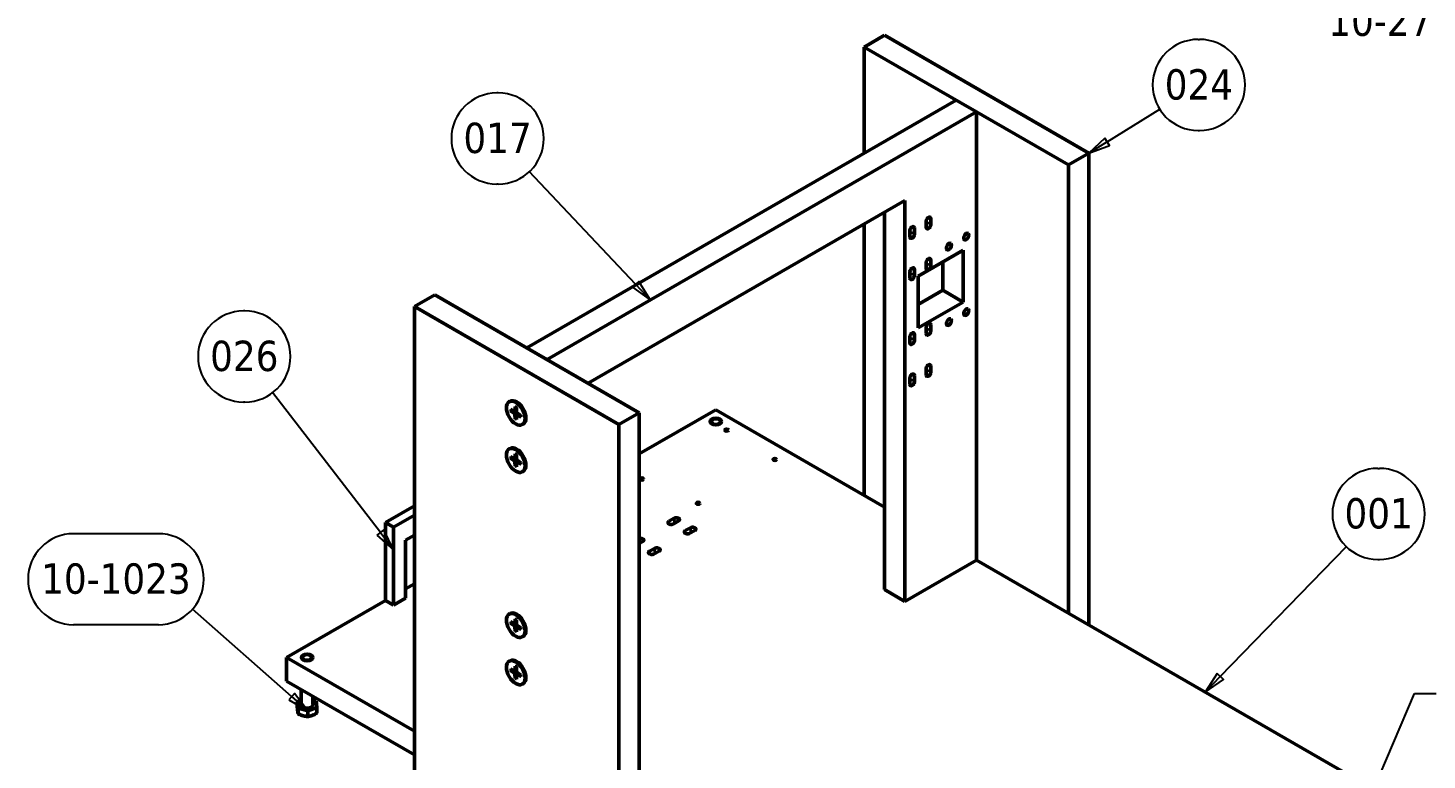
# Model space of a CAD drawing. Header units: millimetres. Extents: x -1407 to 2520, y 0 to 1782.
# Drawn here: x 916 to 1884, y 495 to 1002 of the extents above; entities that cross this region are included whole.
import ezdxf

# ---------------------------------------------------------------- set-up
doc = ezdxf.new("R2010")
doc.units = ezdxf.units.MM
doc.header["$LTSCALE"] = 6
for name, color, linetype, lineweight in [('Symbol (ISO)', 7, 'Continuous', 25), ('Visible (ISO)', 7, 'Continuous', 50), ('Visible Narrow (ISO)', 7, 'Continuous', 35)]:
    doc.layers.add(name, color=color, linetype=linetype, lineweight=lineweight)
doc.styles.add('Note Text (ISO)', font='tahoma.ttf')
doc.dimstyles.new('Default - Method 1b (ISO)$7', dxfattribs={"dimscale": 6, "dimtxt": 3.5, "dimasz": 2.5, "dimexe": 3.175, "dimexo": 0, "dimgap": 0.762, "dimtad": 1, "dimtoh": 1, "dimrnd": 1e-08, "dimtxsty": 'Note Text (ISO)', "dimcen": 0.09, "dimdle": 10, "dimclrd": 256, "dimclre": 256, "dimclrt": 256, "dimazin": 2, "dimtfac": 1, "dimtmove": 0, "dimatfit": 3, "dimfxl": 1, "dimtolj": 1, "dimlwd": -1, "dimlwe": -1, "dimarcsym": 0})

# ---------------------------------------------------------------- blocks, each defined once
blk = doc.blocks.new('Balloon1')
at = {"layer": 'Symbol (ISO)'}
for p, q in [((308.34, 116.22), (308.5, 116.22)), ((290.16, 92.21), (304.7, 107.21)), ((308.34, 105.72), (308.5, 105.72)), ((289.8, 92.55), (288.42, 90.41)), ((290.16, 92.21), (288.42, 90.41)), ((290.52, 91.86), (289.8, 92.55)), ((288.42, 90.41), (290.52, 91.86))]:
    blk.add_line(p, q, dxfattribs=at)
at = {"layer": 'Symbol (ISO)', "flags": 128}
blk.add_lwpolyline([(289.8, 92.55), (288.42, 90.41), (290.52, 91.86), (289.8, 92.55)], dxfattribs=at)
at = {"layer": 'Symbol (ISO)'}
for centre, start, end in [((308.34, 110.97), 90, 270), ((308.5, 110.97), 270, 90)]:
    blk.add_arc(centre, 5.25, start, end, dxfattribs=at)
blk.add_solid([(289.8, 92.55), (288.42, 90.41), (290.52, 91.86), (289.8, 92.55)], dxfattribs=at)
at = {"layer": 'Symbol (ISO)', "insert": (308.42, 111.01), "char_height": 3.5, "attachment_point": 5, "style": 'Note Text (ISO)'}
blk.add_mtext('001', dxfattribs=at)
blk = doc.blocks.new('Balloon2')
at = {"layer": 'Symbol (ISO)'}
for p, q in [((206.9, 159.53), (206.74, 159.53)), ((222.73, 137.46), (210.48, 150.47)), ((206.9, 149.03), (206.74, 149.03)), ((223.09, 137.8), (222.36, 137.11)), ((222.73, 137.46), (224.44, 135.64)), ((224.44, 135.64), (223.09, 137.8)), ((222.36, 137.11), (224.44, 135.64))]:
    blk.add_line(p, q, dxfattribs=at)
at = {"layer": 'Symbol (ISO)', "flags": 128}
blk.add_lwpolyline([(222.36, 137.11), (224.44, 135.64), (223.09, 137.8), (222.36, 137.11)], dxfattribs=at)
at = {"layer": 'Symbol (ISO)'}
for centre, start, end in [((206.74, 154.28), 90, 270), ((206.9, 154.28), 270, 90)]:
    blk.add_arc(centre, 5.25, start, end, dxfattribs=at)
blk.add_solid([(222.36, 137.11), (224.44, 135.64), (223.09, 137.8), (222.36, 137.11)], dxfattribs=at)
at = {"layer": 'Symbol (ISO)', "insert": (206.82, 154.32), "char_height": 3.5, "attachment_point": 5, "style": 'Note Text (ISO)'}
blk.add_mtext('017', dxfattribs=at)
blk = doc.blocks.new('Balloon3')
at = {"layer": 'Symbol (ISO)'}
for p, q in [((287.61, 165.71), (287.77, 165.71)), ((277.13, 153.91), (283.17, 157.68)), ((287.61, 155.21), (287.77, 155.21)), ((276.86, 154.33), (275.01, 152.59)), ((277.13, 153.91), (275.01, 152.59)), ((275.01, 152.59), (277.39, 153.49)), ((277.39, 153.49), (276.86, 154.33))]:
    blk.add_line(p, q, dxfattribs=at)
at = {"layer": 'Symbol (ISO)', "flags": 128}
blk.add_lwpolyline([(276.86, 154.33), (275.01, 152.59), (277.39, 153.49), (276.86, 154.33)], dxfattribs=at)
at = {"layer": 'Symbol (ISO)'}
for centre, start, end in [((287.61, 160.46), 90, 270), ((287.77, 160.46), 270, 90)]:
    blk.add_arc(centre, 5.25, start, end, dxfattribs=at)
blk.add_solid([(276.86, 154.33), (275.01, 152.59), (277.39, 153.49), (276.86, 154.33)], dxfattribs=at)
at = {"layer": 'Symbol (ISO)', "insert": (287.69, 160.49), "char_height": 3.5, "attachment_point": 5, "style": 'Note Text (ISO)'}
blk.add_mtext('024', dxfattribs=at)
blk = doc.blocks.new('Balloon6')
at = {"layer": 'Symbol (ISO)'}
for p, q in [((167.7, 108.69), (157.92, 108.69)), ((183.07, 89.9), (171.64, 99.98)), ((167.7, 98.19), (157.92, 98.19)), ((183.4, 90.27), (182.74, 89.52)), ((182.74, 89.52), (184.95, 88.25)), ((183.07, 89.9), (184.95, 88.25)), ((184.95, 88.25), (183.4, 90.27))]:
    blk.add_line(p, q, dxfattribs=at)
at = {"layer": 'Symbol (ISO)', "flags": 128}
blk.add_lwpolyline([(182.74, 89.52), (184.95, 88.25), (183.4, 90.27), (182.74, 89.52)], dxfattribs=at)
at = {"layer": 'Symbol (ISO)'}
for centre, start, end in [((157.92, 103.44), 90, 270), ((167.7, 103.44), 270, 90)]:
    blk.add_arc(centre, 5.25, start, end, dxfattribs=at)
blk.add_solid([(182.74, 89.52), (184.95, 88.25), (183.4, 90.27), (182.74, 89.52)], dxfattribs=at)
at = {"layer": 'Symbol (ISO)', "insert": (162.81, 103.48), "char_height": 3.5, "attachment_point": 5, "style": 'Note Text (ISO)'}
blk.add_mtext('10-1023', dxfattribs=at)
blk = doc.blocks.new('Balloon7')
at = {"layer": 'Symbol (ISO)'}
for p, q in [((177.69, 134.38), (177.53, 134.38)), ((193.31, 108.82), (180.88, 124.98)), ((177.69, 123.88), (177.53, 123.88)), ((193.71, 109.13), (192.91, 108.52)), ((192.91, 108.52), (194.83, 106.84)), ((193.31, 108.82), (194.83, 106.84)), ((194.83, 106.84), (193.71, 109.13))]:
    blk.add_line(p, q, dxfattribs=at)
at = {"layer": 'Symbol (ISO)', "flags": 128}
blk.add_lwpolyline([(192.91, 108.52), (194.83, 106.84), (193.71, 109.13), (192.91, 108.52)], dxfattribs=at)
at = {"layer": 'Symbol (ISO)'}
for centre, start, end in [((177.53, 129.13), 90, 270), ((177.69, 129.13), 270, 90)]:
    blk.add_arc(centre, 5.25, start, end, dxfattribs=at)
blk.add_solid([(192.91, 108.52), (194.83, 106.84), (193.71, 109.13), (192.91, 108.52)], dxfattribs=at)
at = {"layer": 'Symbol (ISO)', "insert": (177.61, 129.17), "char_height": 3.5, "attachment_point": 5, "style": 'Note Text (ISO)'}
blk.add_mtext('026', dxfattribs=at)

msp = doc.modelspace()

# ---------------------------------------------------------------- linework, layer by layer
at = {"layer": 'Visible (ISO)'}
for p, q in [((1494.49, 989), (1508.63, 997.16)), ((1508.63, 997.16), (1650.06, 915.51)), ((1494.49, 989), (1494.49, 915.51)), ((1635.91, 907.35), (1494.49, 989)), ((1261.15, 780.79), (1558.13, 952.26)), ((1558.13, 952.26), (1572.27, 944.09)), ((1572.27, 944.09), (1275.29, 772.63)), ((1572.27, 633.82), (1572.27, 944.09)), ((1635.91, 907.35), (1650.06, 915.51)), ((1650.06, 915.51), (1650.06, 588.92)), ((1635.91, 597.08), (1635.91, 907.35)), ((1303.57, 756.3), (1522.78, 882.85)), ((1522.78, 882.85), (1522.78, 605.25)), ((1508.63, 613.41), (1508.63, 874.69)), ((1494.49, 866.52), (1494.49, 678.73)), ((1526.14, 857.69), (1526.14, 861.77)), ((1529.32, 863.61), (1529.32, 859.52)), ((1537.45, 864.22), (1537.45, 868.3)), ((1540.63, 870.14), (1540.63, 866.05)), ((1531.97, 830.44), (1563.08, 848.4)), ((1563.08, 848.4), (1563.08, 812.48)), ((1526.14, 829.11), (1526.14, 833.19)), ((1529.32, 835.03), (1529.32, 830.95)), ((1537.45, 835.64), (1537.45, 839.72)), ((1540.63, 841.56), (1540.63, 837.48)), ((1548.94, 820.64), (1548.94, 840.24)), ((1531.97, 794.51), (1531.97, 830.44)), ((1183.37, 809.37), (1197.51, 817.53)), ((1197.51, 817.53), (1338.93, 735.88)), ((1531.97, 810.84), (1548.94, 820.64)), ((1563.08, 812.48), (1548.94, 820.64)), ((1183.37, 809.37), (1183.37, 482.77)), ((1324.79, 727.72), (1183.37, 809.37)), ((1563.08, 812.48), (1531.97, 794.51)), ((1537.45, 790.73), (1537.45, 794.82)), ((1540.63, 796.65), (1540.63, 792.57)), ((1526.14, 784.2), (1526.14, 788.28)), ((1529.32, 790.12), (1529.32, 786.04)), ((1261.15, 780.79), (1275.29, 772.63)), ((1537.45, 762.16), (1537.45, 766.24)), ((1540.63, 768.08), (1540.63, 763.99)), ((1526.14, 755.62), (1526.14, 759.71)), ((1529.32, 761.54), (1529.32, 757.46)), ((1248.9, 743.46), (1249.5, 743.81)), ((1249.86, 738.1), (1252.39, 736.85)), ((1249.86, 737.15), (1252.39, 735.47)), ((1252.72, 736.83), (1254.01, 737.54)), ((1253.06, 739.95), (1252.88, 737.13)), ((1253.89, 739.47), (1254.07, 736.44)), ((1324.79, 727.72), (1338.93, 735.88)), ((1391.96, 737.93), (1338.93, 707.31)), ((1338.93, 735.88), (1338.93, 409.29)), ((1508.63, 670.57), (1391.96, 737.93)), ((1253.06, 731.6), (1252.88, 734.63)), ((1253.89, 731.12), (1254.07, 733.94)), ((1254.22, 734.24), (1255.47, 735)), ((1257.09, 733.93), (1254.56, 735.6)), ((1257.09, 732.97), (1254.56, 734.22)), ((1258.05, 727.61), (1258.65, 727.96)), ((1324.79, 401.12), (1324.79, 727.72)), ((1389.58, 731.14), (1389.13, 730.88)), ((1394.35, 731.14), (1394.79, 730.88)), ((1248.9, 710.8), (1249.5, 711.15)), ((1253.06, 707.29), (1252.88, 704.47)), ((1253.89, 706.82), (1254.07, 703.78)), ((1249.86, 705.44), (1252.39, 704.19)), ((1249.86, 704.49), (1252.39, 702.81)), ((1252.72, 704.17), (1254.01, 704.88)), ((1253.06, 698.94), (1252.88, 701.97)), ((1253.89, 698.46), (1254.07, 701.28)), ((1254.22, 701.58), (1255.47, 702.34)), ((1257.09, 701.27), (1254.56, 702.94)), ((1257.09, 700.31), (1254.56, 701.56)), ((1258.05, 694.95), (1258.65, 695.3)), ((1163.34, 659.82), (1183.37, 671.38)), ((1169, 656.56), (1163.34, 659.82)), ((1163.34, 605.93), (1163.34, 659.82)), ((1169, 656.56), (1183.37, 664.85)), ((1359.45, 660.76), (1362.99, 662.8)), ((1366.17, 660.96), (1362.63, 658.92)), ((1169, 602.67), (1169, 656.56)), ((1177.3, 647.67), (1183.37, 651.17)), ((1370.76, 654.23), (1374.3, 656.27)), ((1377.48, 654.43), (1373.95, 652.39)), ((1177.3, 607.46), (1177.3, 647.67)), ((1341.42, 646.67), (1338.93, 645.23)), ((1346.02, 639.94), (1349.55, 641.98)), ((1352.73, 640.14), (1349.2, 638.1)), ((1522.78, 605.25), (1572.27, 633.82)), ((1844.51, 476.65), (1572.27, 633.82)), ((1183.37, 617.49), (1177.3, 613.99)), ((1522.78, 605.25), (1508.63, 613.41)), ((1163.34, 605.93), (1094.98, 566.46)), ((1169, 602.67), (1163.34, 605.93)), ((1177.3, 607.46), (1169, 602.67)), ((1248.9, 596.49), (1249.5, 596.84)), ((1249.86, 591.13), (1252.39, 589.88)), ((1252.72, 589.86), (1254.01, 590.57)), ((1253.06, 592.98), (1252.88, 590.16)), ((1253.89, 592.51), (1254.07, 589.47)), ((1249.86, 590.18), (1252.39, 588.5)), ((1253.06, 584.63), (1252.88, 587.66)), ((1253.89, 584.15), (1254.07, 586.97)), ((1254.22, 587.27), (1255.47, 588.03)), ((1257.09, 586.96), (1254.56, 588.63)), ((1257.09, 586), (1254.56, 587.25)), ((1258.05, 580.64), (1258.65, 580.99)), ((1094.98, 566.46), (1183.37, 515.43)), ((1094.98, 550.13), (1094.98, 566.46)), ((1106.73, 567.84), (1106.29, 567.58)), ((1111.51, 567.84), (1111.95, 567.58)), ((1248.9, 563.83), (1249.5, 564.18)), ((1249.86, 558.47), (1252.39, 557.22)), ((1249.86, 557.52), (1252.39, 555.84)), ((1252.72, 557.2), (1254.01, 557.91)), ((1253.06, 560.32), (1252.88, 557.5)), ((1253.06, 551.97), (1252.88, 555)), ((1253.89, 559.85), (1254.07, 556.81)), ((1253.89, 551.49), (1254.07, 554.31)), ((1254.22, 554.61), (1255.47, 555.37)), ((1257.09, 554.3), (1254.56, 555.97)), ((1257.09, 553.34), (1254.56, 554.59)), ((1094.98, 550.13), (1183.37, 499.1)), ((1105.12, 534.13), (1105.12, 544.28)), ((1258.05, 547.98), (1258.65, 548.33)), ((1102.35, 535.68), (1105.12, 536.77)), ((1102.92, 531.36), (1102.35, 535.68)), ((1102.35, 535.68), (1102.35, 531.82)), ((1113.12, 534.13), (1113.12, 539.66)), ((1113.12, 536.86), (1115.31, 536.25)), ((1115.31, 536.25), (1115.89, 531.93)), ((1109.69, 529.48), (1102.92, 531.36)), ((1102.92, 531.36), (1102.92, 527.5)), ((1115.89, 531.93), (1109.69, 529.48)), ((1109.69, 529.48), (1109.69, 525.63)), ((1115.89, 531.93), (1115.89, 528.07))]:
    msp.add_line(p, q, dxfattribs=at)
for centre, major_axis, start_param, end_param in [((1539.04, 869.22), (1.13, 1.95), 5.497787, 8.63938), ((1527.73, 862.69), (1.13, 1.95), 5.497787, 8.63938), ((1539.04, 865.14), (-1.13, -1.95), 5.497787, 8.63938), ((1527.73, 858.6), (-1.13, -1.95), 5.497787, 8.63938), ((1539.04, 840.64), (1.13, 1.95), 5.497787, 8.63938), ((1527.73, 834.11), (1.13, 1.95), 5.497787, 8.63938), ((1539.04, 836.56), (-1.13, -1.95), 5.497787, 8.63938), ((1527.73, 830.03), (-1.13, -1.95), 5.497787, 8.63938), ((1539.04, 795.73), (1.13, 1.95), 5.497787, 8.63938), ((1527.73, 789.2), (1.13, 1.95), 5.497787, 8.63938), ((1527.73, 785.12), (-1.13, -1.95), 5.497787, 8.63938), ((1539.04, 791.65), (-1.13, -1.95), 5.497787, 8.63938), ((1539.04, 767.16), (1.13, 1.95), 5.497787, 8.63938), ((1527.73, 760.62), (1.13, 1.95), 5.497787, 8.63938), ((1527.73, 756.54), (-1.13, -1.95), 5.497787, 8.63938), ((1539.04, 763.07), (-1.13, -1.95), 5.497787, 8.63938), ((1254.08, 735.88), (-4.57, 7.92), 3.141593, 6.283185), ((1254.08, 735.88), (-2, 3.46), 0.816104, 0.949696), ((1252.35, 737.48), (0.372, -0.644), 5.57044, 6.99593), ((1254.08, 735.88), (2, -3.46), 2.417763, 2.520493), ((1254.6, 736.19), (0.372, -0.644), 3.999644, 5.425134), ((1252.35, 734.89), (-0.372, 0.644), 3.999644, 5.425134), ((1254.08, 735.88), (-2, 3.46), 2.191896, 2.325489), ((1254.6, 733.59), (-0.372, 0.644), 5.57044, 6.99593), ((1254.08, 735.88), (2, -3.46), 0.6211, 0.72383), ((1391.96, 729.25), (-4, 0), 5.497787, 6.172474), ((1391.96, 729.25), (4, 0), 0.110711, 0.785398), ((1254.08, 703.22), (-4.57, 7.92), 3.141593, 6.283185), ((1254.08, 703.22), (2, -3.46), 2.417763, 2.520493), ((1254.08, 703.22), (-2, 3.46), 0.816104, 0.949696), ((1252.35, 704.82), (0.372, -0.644), 5.57044, 6.99593), ((1252.35, 702.23), (-0.372, 0.644), 3.999644, 5.425134), ((1254.08, 703.22), (-2, 3.46), 2.191896, 2.325489), ((1254.6, 703.53), (0.372, -0.644), 3.999644, 5.425134), ((1254.6, 700.93), (-0.372, 0.644), 5.57044, 6.99593), ((1254.08, 703.22), (2, -3.46), 0.6211, 0.72383), ((1361.04, 659.84), (-2.25, 0), 5.497787, 8.63938), ((1364.58, 661.88), (2.25, 0), 5.497787, 8.63938), ((1339.83, 647.59), (2.25, 0), 5.497787, 8.26557), ((1372.36, 653.31), (-2.25, 0), 5.497787, 8.63938), ((1375.89, 655.35), (2.25, 0), 5.497787, 8.63938), ((1347.61, 639.02), (-2.25, 0), 5.497787, 8.63938), ((1351.14, 641.06), (2.25, 0), 5.497787, 8.63938), ((1254.08, 588.92), (-4.57, 7.92), 3.141593, 6.283185), ((1254.08, 588.92), (2, -3.46), 2.417763, 2.520493), ((1254.08, 588.92), (-2, 3.46), 0.816104, 0.949696), ((1252.35, 590.51), (0.372, -0.644), 5.57044, 6.99593), ((1252.35, 587.92), (-0.372, 0.644), 3.999644, 5.425134), ((1254.08, 588.92), (-2, 3.46), 2.191896, 2.325489), ((1254.6, 589.22), (0.372, -0.644), 3.999644, 5.425134), ((1254.6, 586.63), (-0.372, 0.644), 5.57044, 6.99593), ((1254.08, 588.92), (2, -3.46), 0.6211, 0.72383), ((1109.12, 565.95), (-4, 0), 5.497787, 6.172474), ((1109.12, 565.95), (4, 0), 0.110711, 0.785398), ((1254.08, 556.26), (-4.57, 7.92), 3.141593, 6.283185), ((1254.08, 556.26), (-2, 3.46), 0.816104, 0.949696), ((1252.35, 557.85), (0.372, -0.644), 5.57044, 6.99593), ((1252.35, 555.26), (-0.372, 0.644), 3.999644, 5.425134), ((1254.08, 556.26), (2, -3.46), 2.417763, 2.520493), ((1254.08, 556.26), (-2, 3.46), 2.191896, 2.325489), ((1254.6, 556.56), (0.372, -0.644), 3.999644, 5.425134), ((1254.6, 553.97), (-0.372, 0.644), 5.57044, 6.99593), ((1254.08, 556.26), (2, -3.46), 0.6211, 0.72383)]:
    msp.add_ellipse(centre, major_axis=major_axis, ratio=0.57735, start_param=start_param, end_param=end_param, dxfattribs=at)
for centre, major_axis in [((1553.18, 850.85), (1.25, 2.17)), ((1565.2, 857.79), (1.25, 2.17)), ((1565.2, 805.54), (1.25, 2.17)), ((1553.18, 798.6), (1.25, 2.17)), ((1253.47, 735.54), (4.57, -7.92)), ((1391.96, 729.76), (4, 0)), ((1391.96, 729.76), (3.38, 0)), ((1399.39, 723.84), (1.23, 0)), ((1253.47, 702.88), (4.57, -7.92)), ((1432.78, 703.52), (1.23, 0)), ((1340.73, 689.98), (1.23, 0)), ((1379.73, 673.17), (1.23, 0)), ((1253.47, 588.57), (4.57, -7.92)), ((1109.12, 566.46), (4, 0)), ((1109.12, 566.46), (3.38, 0)), ((1253.47, 555.91), (4.57, -7.92))]:
    msp.add_ellipse(centre, major_axis=major_axis, ratio=0.57735, dxfattribs=at)
for points, knots in [([(1250.1, 737.1), (1250.08, 737.1), (1250.05, 737.1), (1250, 737.1), (1249.96, 737.1), (1249.91, 737.12), (1249.88, 737.13), (1249.86, 737.15)], [0.08155065, 0.08155065, 0.08155065, 0.08155065, 0.08870364, 0.08870364, 0.09763224, 0.09763224, 0.10665098, 0.10665098, 0.10665098, 0.10665098]), ([(1253.11, 739.84), (1253.11, 739.84), (1253.11, 739.84), (1253.09, 739.85), (1253.08, 739.87), (1253.06, 739.9), (1253.06, 739.93), (1253.06, 739.95)], [0.08720446, 0.08720446, 0.08720446, 0.08720446, 0.08870364, 0.08870364, 0.09763224, 0.09763224, 0.10665098, 0.10665098, 0.10665098, 0.10665098]), ([(1253.11, 739.84), (1253.17, 739.82), (1253.22, 739.79), (1253.33, 739.74), (1253.38, 739.71), (1253.5, 739.65), (1253.55, 739.62), (1253.66, 739.55), (1253.72, 739.51), (1253.81, 739.45), (1253.85, 739.42), (1253.89, 739.4)], [4.5921451, 4.5921451, 4.5921451, 4.5921451, 4.6400993, 4.6400993, 4.6880535, 4.6880535, 4.7360076, 4.7360076, 4.7839618, 4.7839618, 4.8186656, 4.8186656, 4.8186656, 4.8186656]), ([(1253.06, 731.6), (1253.06, 731.63), (1253.06, 731.66), (1253.08, 731.71), (1253.09, 731.75), (1253.11, 731.79), (1253.13, 731.82), (1253.15, 731.84)], [0.03558365, 0.03558365, 0.03558365, 0.03558365, 0.04460239, 0.04460239, 0.05353099, 0.05353099, 0.06068398, 0.06068398, 0.06068398, 0.06068398]), ([(1257.03, 733.97), (1257.03, 733.92), (1257.03, 733.87), (1257.04, 733.76), (1257.04, 733.69), (1257.05, 733.56), (1257.05, 733.5), (1257.04, 733.37), (1257.04, 733.31), (1257.03, 733.19), (1257.03, 733.13), (1257.02, 733.07)], [6.1769087, 6.1769087, 6.1769087, 6.1769087, 6.2116125, 6.2116125, 6.2595666, 6.2595666, 6.3075208, 6.3075208, 6.355475, 6.355475, 6.4034292, 6.4034292, 6.4034292, 6.4034292]), ([(1257.09, 732.97), (1257.07, 732.98), (1257.05, 733), (1257.03, 733.03), (1257.02, 733.05), (1257.02, 733.07), (1257.02, 733.07), (1257.02, 733.07)], [0.03558365, 0.03558365, 0.03558365, 0.03558365, 0.04460239, 0.04460239, 0.05353099, 0.05353099, 0.05503017, 0.05503017, 0.05503017, 0.05503017]), ([(1253.11, 707.18), (1253.11, 707.18), (1253.11, 707.18), (1253.09, 707.19), (1253.08, 707.21), (1253.06, 707.24), (1253.06, 707.27), (1253.06, 707.29)], [0.08720446, 0.08720446, 0.08720446, 0.08720446, 0.08870364, 0.08870364, 0.09763224, 0.09763224, 0.10665098, 0.10665098, 0.10665098, 0.10665098]), ([(1253.11, 707.18), (1253.17, 707.16), (1253.22, 707.13), (1253.33, 707.08), (1253.38, 707.05), (1253.5, 706.99), (1253.55, 706.96), (1253.66, 706.89), (1253.72, 706.85), (1253.81, 706.79), (1253.85, 706.76), (1253.89, 706.74)], [4.5921451, 4.5921451, 4.5921451, 4.5921451, 4.6400993, 4.6400993, 4.6880535, 4.6880535, 4.7360076, 4.7360076, 4.7839618, 4.7839618, 4.8186656, 4.8186656, 4.8186656, 4.8186656]), ([(1250.1, 704.44), (1250.08, 704.44), (1250.05, 704.44), (1250, 704.44), (1249.96, 704.44), (1249.91, 704.46), (1249.88, 704.47), (1249.86, 704.49)], [0.08155065, 0.08155065, 0.08155065, 0.08155065, 0.08870364, 0.08870364, 0.09763224, 0.09763224, 0.10665098, 0.10665098, 0.10665098, 0.10665098]), ([(1253.06, 698.94), (1253.06, 698.97), (1253.06, 699), (1253.08, 699.05), (1253.09, 699.09), (1253.11, 699.14), (1253.13, 699.16), (1253.15, 699.18)], [0.03558365, 0.03558365, 0.03558365, 0.03558365, 0.04460239, 0.04460239, 0.05353099, 0.05353099, 0.06068398, 0.06068398, 0.06068398, 0.06068398]), ([(1257.03, 701.31), (1257.03, 701.26), (1257.03, 701.21), (1257.04, 701.1), (1257.04, 701.03), (1257.05, 700.9), (1257.05, 700.84), (1257.04, 700.71), (1257.04, 700.65), (1257.03, 700.53), (1257.03, 700.47), (1257.02, 700.41)], [6.1769087, 6.1769087, 6.1769087, 6.1769087, 6.2116125, 6.2116125, 6.2595666, 6.2595666, 6.3075208, 6.3075208, 6.355475, 6.355475, 6.4034292, 6.4034292, 6.4034292, 6.4034292]), ([(1257.09, 700.31), (1257.07, 700.32), (1257.05, 700.34), (1257.03, 700.37), (1257.02, 700.39), (1257.02, 700.41), (1257.02, 700.41), (1257.02, 700.41)], [0.03558365, 0.03558365, 0.03558365, 0.03558365, 0.04460239, 0.04460239, 0.05353099, 0.05353099, 0.05503017, 0.05503017, 0.05503017, 0.05503017]), ([(1253.11, 592.87), (1253.11, 592.87), (1253.11, 592.87), (1253.09, 592.88), (1253.08, 592.9), (1253.06, 592.93), (1253.06, 592.96), (1253.06, 592.98)], [0.08720446, 0.08720446, 0.08720446, 0.08720446, 0.08870364, 0.08870364, 0.09763224, 0.09763224, 0.10665098, 0.10665098, 0.10665098, 0.10665098]), ([(1253.11, 592.87), (1253.17, 592.85), (1253.22, 592.82), (1253.33, 592.77), (1253.38, 592.74), (1253.5, 592.68), (1253.55, 592.65), (1253.66, 592.58), (1253.72, 592.55), (1253.81, 592.48), (1253.85, 592.45), (1253.89, 592.43)], [4.5921451, 4.5921451, 4.5921451, 4.5921451, 4.6400993, 4.6400993, 4.6880535, 4.6880535, 4.7360076, 4.7360076, 4.7839618, 4.7839618, 4.8186656, 4.8186656, 4.8186656, 4.8186656]), ([(1250.1, 590.13), (1250.08, 590.13), (1250.05, 590.13), (1250, 590.13), (1249.96, 590.14), (1249.91, 590.15), (1249.88, 590.17), (1249.86, 590.18)], [0.08155065, 0.08155065, 0.08155065, 0.08155065, 0.08870364, 0.08870364, 0.09763224, 0.09763224, 0.10665098, 0.10665098, 0.10665098, 0.10665098]), ([(1253.06, 584.63), (1253.06, 584.66), (1253.06, 584.69), (1253.08, 584.75), (1253.09, 584.78), (1253.11, 584.83), (1253.13, 584.85), (1253.15, 584.87)], [0.03558365, 0.03558365, 0.03558365, 0.03558365, 0.04460239, 0.04460239, 0.05353099, 0.05353099, 0.06068398, 0.06068398, 0.06068398, 0.06068398]), ([(1257.03, 587), (1257.03, 586.95), (1257.03, 586.9), (1257.04, 586.79), (1257.04, 586.72), (1257.05, 586.59), (1257.05, 586.53), (1257.04, 586.4), (1257.04, 586.34), (1257.03, 586.22), (1257.03, 586.16), (1257.02, 586.1)], [6.1769087, 6.1769087, 6.1769087, 6.1769087, 6.2116125, 6.2116125, 6.2595666, 6.2595666, 6.3075208, 6.3075208, 6.355475, 6.355475, 6.4034292, 6.4034292, 6.4034292, 6.4034292]), ([(1257.09, 586), (1257.07, 586.01), (1257.05, 586.03), (1257.03, 586.06), (1257.02, 586.08), (1257.02, 586.1), (1257.02, 586.1), (1257.02, 586.1)], [0.03558365, 0.03558365, 0.03558365, 0.03558365, 0.04460239, 0.04460239, 0.05353099, 0.05353099, 0.05503017, 0.05503017, 0.05503017, 0.05503017]), ([(1250.1, 557.47), (1250.08, 557.47), (1250.05, 557.47), (1250, 557.47), (1249.96, 557.48), (1249.91, 557.49), (1249.88, 557.51), (1249.86, 557.52)], [0.08155065, 0.08155065, 0.08155065, 0.08155065, 0.08870364, 0.08870364, 0.09763224, 0.09763224, 0.10665098, 0.10665098, 0.10665098, 0.10665098]), ([(1253.11, 560.21), (1253.11, 560.21), (1253.11, 560.21), (1253.09, 560.22), (1253.08, 560.24), (1253.06, 560.27), (1253.06, 560.3), (1253.06, 560.32)], [0.08720446, 0.08720446, 0.08720446, 0.08720446, 0.08870364, 0.08870364, 0.09763224, 0.09763224, 0.10665098, 0.10665098, 0.10665098, 0.10665098]), ([(1253.06, 551.97), (1253.06, 552), (1253.06, 552.03), (1253.08, 552.09), (1253.09, 552.12), (1253.11, 552.17), (1253.13, 552.19), (1253.15, 552.21)], [0.03558365, 0.03558365, 0.03558365, 0.03558365, 0.04460239, 0.04460239, 0.05353099, 0.05353099, 0.06068398, 0.06068398, 0.06068398, 0.06068398]), ([(1253.11, 560.21), (1253.17, 560.19), (1253.22, 560.16), (1253.33, 560.11), (1253.38, 560.08), (1253.5, 560.02), (1253.55, 559.99), (1253.66, 559.92), (1253.72, 559.89), (1253.81, 559.82), (1253.85, 559.79), (1253.89, 559.77)], [4.5921451, 4.5921451, 4.5921451, 4.5921451, 4.6400993, 4.6400993, 4.6880535, 4.6880535, 4.7360076, 4.7360076, 4.7839618, 4.7839618, 4.8186656, 4.8186656, 4.8186656, 4.8186656]), ([(1257.03, 554.34), (1257.03, 554.29), (1257.03, 554.24), (1257.04, 554.13), (1257.04, 554.06), (1257.05, 553.93), (1257.05, 553.87), (1257.04, 553.74), (1257.04, 553.68), (1257.03, 553.56), (1257.03, 553.5), (1257.02, 553.44)], [6.1769087, 6.1769087, 6.1769087, 6.1769087, 6.2116125, 6.2116125, 6.2595666, 6.2595666, 6.3075208, 6.3075208, 6.355475, 6.355475, 6.4034292, 6.4034292, 6.4034292, 6.4034292]), ([(1257.09, 553.34), (1257.07, 553.35), (1257.05, 553.37), (1257.03, 553.4), (1257.02, 553.42), (1257.02, 553.44), (1257.02, 553.44), (1257.02, 553.44)], [0.03558365, 0.03558365, 0.03558365, 0.03558365, 0.04460239, 0.04460239, 0.05353099, 0.05353099, 0.05503017, 0.05503017, 0.05503017, 0.05503017])]:
    msp.add_open_spline(points, degree=3, knots=knots, dxfattribs=at)
for points, weights in [([(1250.1, 737.1), (1250.5, 737.17), (1250.87, 737.24)], [1.0017923273, 1.00680252734, 1.01034617284]), ([(1253.64, 732.43), (1253.4, 732.15), (1253.15, 731.84)], [1.01034617284, 1.00680252734, 1.0017923273]), ([(1250.1, 704.44), (1250.5, 704.51), (1250.87, 704.58)], [1.0017923273, 1.00680252734, 1.01034617284]), ([(1253.64, 699.77), (1253.4, 699.49), (1253.15, 699.18)], [1.01034617284, 1.00680252734, 1.0017923273]), ([(1250.1, 590.13), (1250.5, 590.2), (1250.87, 590.27)], [1.0017923273, 1.00680252734, 1.01034617284]), ([(1253.64, 585.46), (1253.4, 585.18), (1253.15, 584.87)], [1.01034617284, 1.00680252734, 1.0017923273]), ([(1250.1, 557.47), (1250.5, 557.54), (1250.87, 557.61)], [1.0017923273, 1.00680252734, 1.01034617284]), ([(1253.64, 552.8), (1253.4, 552.52), (1253.15, 552.21)], [1.01034617284, 1.00680252734, 1.0017923273]), ([(1102.35, 531.82), (1102.51, 530.19), (1102.64, 529.19)], [1.00354456497, 1.03979481455, 1]), ([(1102.64, 529.19), (1102.77, 528.19), (1102.92, 527.5)], [1, 1.03979166106, 1.00355030969]), ([(1102.92, 527.5), (1104.74, 526.53), (1106.31, 526.09)], [1.00355030969, 1.03979166106, 1]), ([(1106.31, 526.09), (1107.88, 525.66), (1109.69, 525.63)], [1, 1.03979481455, 1.00354456497]), ([(1109.69, 525.63), (1111.35, 525.81), (1112.79, 526.38)], [1.00354456497, 1.03979481455, 1]), ([(1112.79, 526.38), (1114.23, 526.94), (1115.89, 528.07)], [1, 1.03979481455, 1.00354456497])]:
    msp.add_rational_spline(points, weights, degree=2, dxfattribs=at)
at = {"layer": 'Visible Narrow (ISO)'}
for p, q in [((1527.73, 864.52), (1529.32, 863.61)), ((1537.45, 867.89), (1540.63, 866.05)), ((1539.04, 871.06), (1540.63, 870.14)), ((1526.14, 861.36), (1529.32, 859.52)), ((1539.04, 842.48), (1540.63, 841.56)), ((1526.14, 832.78), (1529.32, 830.95)), ((1527.73, 835.95), (1529.32, 835.03)), ((1537.45, 839.31), (1540.63, 837.48)), ((1537.45, 794.41), (1540.63, 792.57)), ((1539.04, 797.57), (1540.63, 796.65)), ((1526.14, 787.88), (1529.32, 786.04)), ((1527.73, 791.04), (1529.32, 790.12)), ((1537.45, 765.83), (1540.63, 763.99)), ((1539.04, 768.99), (1540.63, 768.08)), ((1526.14, 759.3), (1529.32, 757.46)), ((1527.73, 762.46), (1529.32, 761.54)), ((1252.39, 735.47), (1254.07, 736.47)), ((1252.88, 737.13), (1253.99, 737.75)), ((1252.88, 734.63), (1254.58, 735.59)), ((1254.56, 734.22), (1255.65, 734.88)), ((1252.39, 702.81), (1254.07, 703.81)), ((1252.88, 704.47), (1253.99, 705.09)), ((1252.88, 701.97), (1254.58, 702.93)), ((1254.56, 701.56), (1255.65, 702.22)), ((1359.45, 660.76), (1359.45, 658.92)), ((1362.99, 662.8), (1362.99, 659.12)), ((1370.76, 654.23), (1370.76, 652.39)), ((1374.3, 656.27), (1374.3, 652.59)), ((1346.02, 639.94), (1346.02, 638.1)), ((1349.55, 641.98), (1349.55, 638.3)), ((1252.88, 590.16), (1253.99, 590.78)), ((1252.39, 588.5), (1254.07, 589.51)), ((1252.88, 587.66), (1254.58, 588.62)), ((1254.56, 587.25), (1255.65, 587.91)), ((1252.39, 555.84), (1254.07, 556.85)), ((1252.88, 557.5), (1253.99, 558.12)), ((1252.88, 555), (1254.58, 555.96)), ((1254.56, 554.59), (1255.65, 555.25))]:
    msp.add_line(p, q, dxfattribs=at)
for centre, major_axis, start_param, end_param in [((1253.47, 735.54), (2.57, -4.46), 3.813265, 4.040716), ((1253.57, 735.59), (-2.47, 4.27), 0.688645, 0.906794), ((1253.47, 735.54), (-2.57, 4.46), 5.384062, 5.611512), ((1253.47, 735.54), (2.57, -4.46), 5.384062, 5.611512), ((1253.57, 735.59), (-2.47, 4.27), 2.234798, 2.452948), ((1253.47, 735.54), (-2.57, 4.46), 3.813265, 4.040716), ((1253.47, 702.88), (-2.57, 4.46), 5.384062, 5.611512), ((1253.47, 702.88), (2.57, -4.46), 3.813265, 4.040716), ((1253.57, 702.93), (-2.47, 4.27), 0.688645, 0.906794), ((1253.47, 702.88), (2.57, -4.46), 5.384062, 5.611512), ((1253.57, 702.93), (-2.47, 4.27), 2.234798, 2.452948), ((1253.47, 702.88), (-2.57, 4.46), 3.813265, 4.040716), ((1253.47, 588.57), (2.57, -4.46), 3.813265, 4.040716), ((1253.57, 588.62), (-2.47, 4.27), 0.688645, 0.906794), ((1253.47, 588.57), (-2.57, 4.46), 5.384062, 5.611512), ((1253.47, 588.57), (2.57, -4.46), 5.384062, 5.611512), ((1253.57, 588.62), (-2.47, 4.27), 2.234798, 2.452948), ((1253.47, 588.57), (-2.57, 4.46), 3.813265, 4.040716), ((1253.47, 555.91), (2.57, -4.46), 3.813265, 4.040716), ((1253.57, 555.96), (-2.47, 4.27), 0.688645, 0.906794), ((1253.47, 555.91), (-2.57, 4.46), 5.384062, 5.611512), ((1253.47, 555.91), (2.57, -4.46), 5.384062, 5.611512), ((1253.57, 555.96), (-2.47, 4.27), 2.234798, 2.452948), ((1253.47, 555.91), (-2.57, 4.46), 3.813265, 4.040716), ((1109.12, 533.8), (-4.4, 0), 5.853486, 9.854478), ((1109.12, 534.13), (4, 0), 3.141593, 6.283185)]:
    msp.add_ellipse(centre, major_axis=major_axis, ratio=0.57735, start_param=start_param, end_param=end_param, dxfattribs=at)

# ---------------------------------------------------------------- block references
at = {"layer": 'Symbol (ISO)', "xscale": 6, "yscale": 6, "zscale": 6}
for name in ['Balloon3', 'Balloon2', 'Balloon7', 'Balloon1', 'Balloon6']:
    msp.add_blockref(name, (0, 0), dxfattribs=at)

# ---------------------------------------------------------------- texts
at = {"layer": 'Symbol (ISO)', "insert": (2051.68, 1017.71), "char_height": 21, "width": 242.8955, "attachment_point": 3, "style": 'Note Text (ISO)'}
msp.add_mtext('\\fTahoma|b0|i0;10-27 Tiping screw', dxfattribs=at)

# ---------------------------------------------------------------- leaders
at = {"layer": 'Symbol (ISO)', "annotation_type": 0, "has_hookline": 1, "hookline_direction": 0, "text_width": 513.69}
msp.add_leader([(1832.31, 440.31), (1875.28, 541.51), (1890.28, 541.51)], dimstyle='Default - Method 1b (ISO)$7', override={"dimtad": 0}, dxfattribs=at)

doc.saveas('drawing.dxf')
